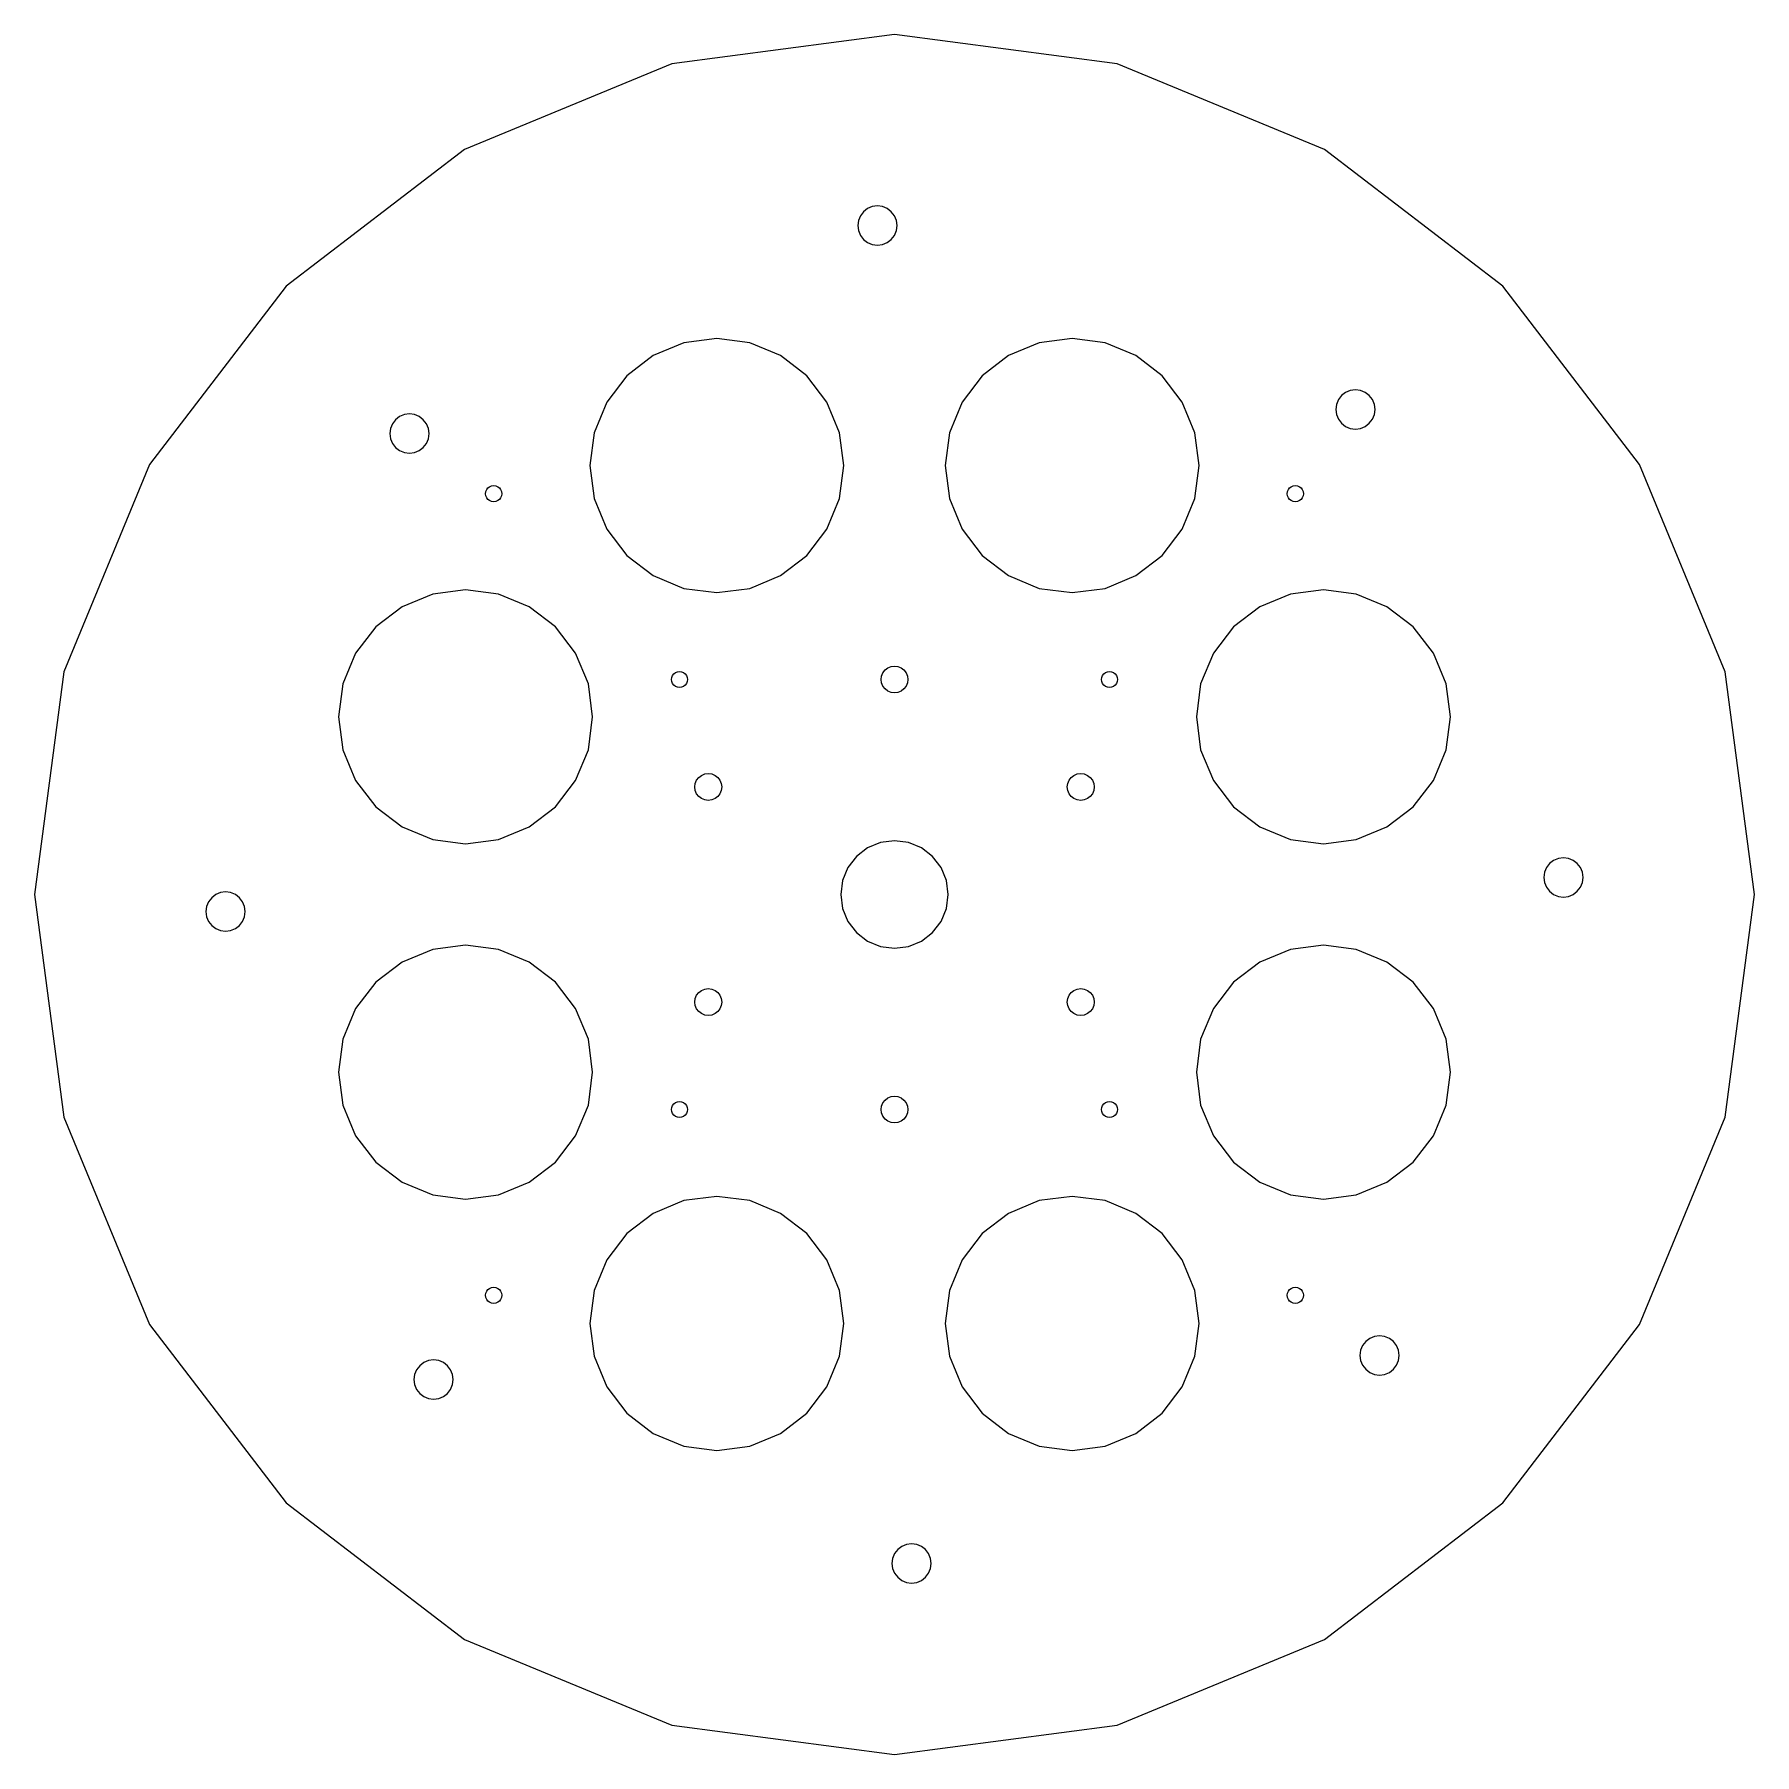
# Model space of a CAD drawing. Header units: millimetres. Extents: x -176 to 176, y -176 to 176.
import ezdxf

# ---------------------------------------------------------------- set-up
doc = ezdxf.new("R2010")
doc.units = ezdxf.units.MM

msp = doc.modelspace()

# ---------------------------------------------------------------- linework, layer by layer
for points in [[(0, -176), (45.55, -170), (88, -152.42), (124.45, -124.45), (152.42, -88), (170, -45.55), (176, 0), (170, 45.55), (152.42, 88), (124.45, 124.45), (88, 152.42), (45.55, 170), (0, 176), (-45.55, 170), (-88, 152.42), (-124.45, 124.45), (-152.42, 88), (-170, 45.55), (-176, 0), (-170, -45.55), (-152.42, -88), (-124.45, -124.45), (-88, -152.42), (-45.55, -170), (0, -176)], [(0, -176), (45.55, -170), (88, -152.42), (124.45, -124.45), (152.42, -88), (170, -45.55), (176, 0), (170, 45.55), (152.42, 88), (124.45, 124.45), (88, 152.42), (45.55, 170), (0, 176), (-45.55, 170), (-88, 152.42), (-124.45, 124.45), (-152.42, 88), (-170, 45.55), (-176, 0), (-170, -45.55), (-152.42, -88), (-124.45, -124.45), (-88, -152.42), (-45.55, -170), (0, -176)], [(-3.5, 132.86), (-2.46, 132.99), (-1.49, 133.39), (-0.66, 134.03), (-0.02, 134.87), (0.38, 135.84), (0.52, 136.88), (0.38, 137.92), (-0.02, 138.89), (-0.66, 139.72), (-1.49, 140.36), (-2.46, 140.76), (-3.5, 140.9), (-4.54, 140.76), (-5.51, 140.36), (-6.34, 139.72), (-6.98, 138.89), (-7.38, 137.92), (-7.52, 136.88), (-7.38, 135.84), (-6.98, 134.87), (-6.34, 134.03), (-5.51, 133.39), (-4.54, 132.99), (-3.5, 132.86)], [(-3.5, 132.86), (-2.46, 132.99), (-1.49, 133.39), (-0.66, 134.03), (-0.02, 134.87), (0.38, 135.84), (0.52, 136.88), (0.38, 137.92), (-0.02, 138.89), (-0.66, 139.72), (-1.49, 140.36), (-2.46, 140.76), (-3.5, 140.9), (-4.54, 140.76), (-5.51, 140.36), (-6.34, 139.72), (-6.98, 138.89), (-7.38, 137.92), (-7.52, 136.88), (-7.38, 135.84), (-6.98, 134.87), (-6.34, 134.03), (-5.51, 133.39), (-4.54, 132.99), (-3.5, 132.86)], [(-3.5, 132.86), (-3.5, 132.86)], [(-36.35, 61.77), (-29.63, 62.65), (-23.35, 65.25), (-17.97, 69.38), (-13.84, 74.77), (-11.24, 81.04), (-10.35, 87.77), (-11.24, 94.5), (-13.84, 100.77), (-17.97, 106.15), (-23.35, 110.29), (-29.63, 112.88), (-36.35, 113.77), (-43.08, 112.88), (-49.35, 110.29), (-54.74, 106.15), (-58.87, 100.77), (-61.47, 94.5), (-62.35, 87.77), (-61.47, 81.04), (-58.87, 74.77), (-54.74, 69.38), (-49.35, 65.25), (-43.08, 62.65), (-36.35, 61.77)], [(-36.35, 61.77), (-29.63, 62.65), (-23.35, 65.25), (-17.97, 69.38), (-13.84, 74.77), (-11.24, 81.04), (-10.35, 87.77), (-11.24, 94.5), (-13.84, 100.77), (-17.97, 106.15), (-23.35, 110.29), (-29.63, 112.88), (-36.35, 113.77), (-43.08, 112.88), (-49.35, 110.29), (-54.74, 106.15), (-58.87, 100.77), (-61.47, 94.5), (-62.35, 87.77), (-61.47, 81.04), (-58.87, 74.77), (-54.74, 69.38), (-49.35, 65.25), (-43.08, 62.65), (-36.35, 61.77)], [(36.35, 61.77), (43.08, 62.65), (49.35, 65.25), (54.74, 69.38), (58.87, 74.77), (61.47, 81.04), (62.35, 87.77), (61.47, 94.5), (58.87, 100.77), (54.74, 106.15), (49.35, 110.29), (43.08, 112.88), (36.35, 113.77), (29.63, 112.88), (23.35, 110.29), (17.97, 106.15), (13.84, 100.77), (11.24, 94.5), (10.35, 87.77), (11.24, 81.04), (13.84, 74.77), (17.97, 69.38), (23.35, 65.25), (29.63, 62.65), (36.35, 61.77)], [(36.35, 61.77), (43.08, 62.65), (49.35, 65.25), (54.74, 69.38), (58.87, 74.77), (61.47, 81.04), (62.35, 87.77), (61.47, 94.5), (58.87, 100.77), (54.74, 106.15), (49.35, 110.29), (43.08, 112.88), (36.35, 113.77), (29.63, 112.88), (23.35, 110.29), (17.97, 106.15), (13.84, 100.77), (11.24, 94.5), (10.35, 87.77), (11.24, 81.04), (13.84, 74.77), (17.97, 69.38), (23.35, 65.25), (29.63, 62.65), (36.35, 61.77)], [(94.31, 95.24), (95.35, 95.38), (96.32, 95.78), (97.15, 96.42), (97.79, 97.25), (98.19, 98.22), (98.33, 99.26), (98.19, 100.3), (97.79, 101.27), (97.15, 102.1), (96.32, 102.74), (95.35, 103.14), (94.31, 103.28), (93.27, 103.14), (92.3, 102.74), (91.47, 102.1), (90.83, 101.27), (90.43, 100.3), (90.29, 99.26), (90.43, 98.22), (90.83, 97.25), (91.47, 96.42), (92.3, 95.78), (93.27, 95.38), (94.31, 95.24)], [(94.31, 95.24), (95.35, 95.38), (96.32, 95.78), (97.15, 96.42), (97.79, 97.25), (98.19, 98.22), (98.33, 99.26), (98.19, 100.3), (97.79, 101.27), (97.15, 102.1), (96.32, 102.74), (95.35, 103.14), (94.31, 103.28), (93.27, 103.14), (92.3, 102.74), (91.47, 102.1), (90.83, 101.27), (90.43, 100.3), (90.29, 99.26), (90.43, 98.22), (90.83, 97.25), (91.47, 96.42), (92.3, 95.78), (93.27, 95.38), (94.31, 95.24)], [(-99.26, 90.29), (-98.22, 90.43), (-97.25, 90.83), (-96.42, 91.47), (-95.78, 92.3), (-95.38, 93.27), (-95.24, 94.31), (-95.38, 95.35), (-95.78, 96.32), (-96.42, 97.15), (-97.25, 97.79), (-98.22, 98.19), (-99.26, 98.33), (-100.3, 98.19), (-101.27, 97.79), (-102.1, 97.15), (-102.74, 96.32), (-103.14, 95.35), (-103.28, 94.31), (-103.14, 93.27), (-102.74, 92.3), (-102.1, 91.47), (-101.27, 90.83), (-100.3, 90.43), (-99.26, 90.29)], [(-99.26, 90.29), (-98.22, 90.43), (-97.25, 90.83), (-96.42, 91.47), (-95.78, 92.3), (-95.38, 93.27), (-95.24, 94.31), (-95.38, 95.35), (-95.78, 96.32), (-96.42, 97.15), (-97.25, 97.79), (-98.22, 98.19), (-99.26, 98.33), (-100.3, 98.19), (-101.27, 97.79), (-102.1, 97.15), (-102.74, 96.32), (-103.14, 95.35), (-103.28, 94.31), (-103.14, 93.27), (-102.74, 92.3), (-102.1, 91.47), (-101.27, 90.83), (-100.3, 90.43), (-99.26, 90.29)], [(94.31, 95.24), (94.31, 95.24)], [(-99.26, 90.29), (-99.26, 90.29)], [(-82.02, 83.67), (-81.6, 83.62), (-81.2, 83.45), (-80.86, 83.19), (-80.6, 82.85), (-80.43, 82.45), (-80.37, 82.02), (-80.43, 81.6), (-80.6, 81.2), (-80.86, 80.86), (-81.2, 80.6), (-81.6, 80.43), (-82.02, 80.37), (-82.45, 80.43), (-82.85, 80.6), (-83.19, 80.86), (-83.45, 81.2), (-83.62, 81.6), (-83.67, 82.02), (-83.62, 82.45), (-83.45, 82.85), (-83.19, 83.19), (-82.85, 83.45), (-82.45, 83.62), (-82.02, 83.67)], [(-82.02, 83.67), (-81.6, 83.62), (-81.2, 83.45), (-80.86, 83.19), (-80.6, 82.85), (-80.43, 82.45), (-80.37, 82.02), (-80.43, 81.6), (-80.6, 81.2), (-80.86, 80.86), (-81.2, 80.6), (-81.6, 80.43), (-82.02, 80.37), (-82.45, 80.43), (-82.85, 80.6), (-83.19, 80.86), (-83.45, 81.2), (-83.62, 81.6), (-83.67, 82.02), (-83.62, 82.45), (-83.45, 82.85), (-83.19, 83.19), (-82.85, 83.45), (-82.45, 83.62), (-82.02, 83.67)], [(-82.02, 83.67), (-82.02, 83.67)], [(82.02, 83.67), (82.45, 83.62), (82.85, 83.45), (83.19, 83.19), (83.45, 82.85), (83.62, 82.45), (83.67, 82.02), (83.62, 81.6), (83.45, 81.2), (83.19, 80.86), (82.85, 80.6), (82.45, 80.43), (82.02, 80.37), (81.6, 80.43), (81.2, 80.6), (80.86, 80.86), (80.6, 81.2), (80.43, 81.6), (80.37, 82.02), (80.43, 82.45), (80.6, 82.85), (80.86, 83.19), (81.2, 83.45), (81.6, 83.62), (82.02, 83.67)], [(82.02, 83.67), (82.45, 83.62), (82.85, 83.45), (83.19, 83.19), (83.45, 82.85), (83.62, 82.45), (83.67, 82.02), (83.62, 81.6), (83.45, 81.2), (83.19, 80.86), (82.85, 80.6), (82.45, 80.43), (82.02, 80.37), (81.6, 80.43), (81.2, 80.6), (80.86, 80.86), (80.6, 81.2), (80.43, 81.6), (80.37, 82.02), (80.43, 82.45), (80.6, 82.85), (80.86, 83.19), (81.2, 83.45), (81.6, 83.62), (82.02, 83.67)], [(82.02, 83.67), (82.02, 83.67)], [(-87.77, 10.35), (-81.04, 11.24), (-74.77, 13.84), (-69.38, 17.97), (-65.25, 23.35), (-62.65, 29.63), (-61.77, 36.35), (-62.65, 43.08), (-65.25, 49.35), (-69.38, 54.74), (-74.77, 58.87), (-81.04, 61.47), (-87.77, 62.35), (-94.5, 61.47), (-100.77, 58.87), (-106.15, 54.74), (-110.29, 49.35), (-112.88, 43.08), (-113.77, 36.35), (-112.88, 29.63), (-110.29, 23.35), (-106.15, 17.97), (-100.77, 13.84), (-94.5, 11.24), (-87.77, 10.35)], [(-87.77, 10.35), (-81.04, 11.24), (-74.77, 13.84), (-69.38, 17.97), (-65.25, 23.35), (-62.65, 29.63), (-61.77, 36.35), (-62.65, 43.08), (-65.25, 49.35), (-69.38, 54.74), (-74.77, 58.87), (-81.04, 61.47), (-87.77, 62.35), (-94.5, 61.47), (-100.77, 58.87), (-106.15, 54.74), (-110.29, 49.35), (-112.88, 43.08), (-113.77, 36.35), (-112.88, 29.63), (-110.29, 23.35), (-106.15, 17.97), (-100.77, 13.84), (-94.5, 11.24), (-87.77, 10.35)], [(-36.35, 61.77), (-36.35, 61.77)], [(36.35, 61.77), (36.35, 61.77)], [(87.77, 10.35), (94.5, 11.24), (100.77, 13.84), (106.15, 17.97), (110.29, 23.35), (112.88, 29.63), (113.77, 36.35), (112.88, 43.08), (110.29, 49.35), (106.15, 54.74), (100.77, 58.87), (94.5, 61.47), (87.77, 62.35), (81.04, 61.47), (74.77, 58.87), (69.38, 54.74), (65.25, 49.35), (62.65, 43.08), (61.77, 36.35), (62.65, 29.63), (65.25, 23.35), (69.38, 17.97), (74.77, 13.84), (81.04, 11.24), (87.77, 10.35)], [(87.77, 10.35), (94.5, 11.24), (100.77, 13.84), (106.15, 17.97), (110.29, 23.35), (112.88, 29.63), (113.77, 36.35), (112.88, 43.08), (110.29, 49.35), (106.15, 54.74), (100.77, 58.87), (94.5, 61.47), (87.77, 62.35), (81.04, 61.47), (74.77, 58.87), (69.38, 54.74), (65.25, 49.35), (62.65, 43.08), (61.77, 36.35), (62.65, 29.63), (65.25, 23.35), (69.38, 17.97), (74.77, 13.84), (81.04, 11.24), (87.77, 10.35)], [(0, 46.75), (0.71, 46.66), (1.37, 46.38), (1.94, 45.94), (2.38, 45.38), (2.66, 44.71), (2.75, 44), (2.66, 43.29), (2.38, 42.62), (1.94, 42.06), (1.37, 41.62), (0.71, 41.34), (0, 41.25), (-0.71, 41.34), (-1.38, 41.62), (-1.94, 42.06), (-2.38, 42.62), (-2.66, 43.29), (-2.75, 44), (-2.66, 44.71), (-2.38, 45.38), (-1.94, 45.94), (-1.38, 46.38), (-0.71, 46.66), (0, 46.75)], [(0, 46.75), (0.71, 46.66), (1.37, 46.38), (1.94, 45.94), (2.38, 45.38), (2.66, 44.71), (2.75, 44), (2.66, 43.29), (2.38, 42.62), (1.94, 42.06), (1.37, 41.62), (0.71, 41.34), (0, 41.25), (-0.71, 41.34), (-1.38, 41.62), (-1.94, 42.06), (-2.38, 42.62), (-2.66, 43.29), (-2.75, 44), (-2.66, 44.71), (-2.38, 45.38), (-1.94, 45.94), (-1.38, 46.38), (-0.71, 46.66), (0, 46.75)], [(0, 46.75), (0, 46.75)], [(-44, 45.65), (-43.57, 45.59), (-43.18, 45.43), (-42.83, 45.17), (-42.57, 44.82), (-42.41, 44.43), (-42.35, 44), (-42.41, 43.57), (-42.57, 43.17), (-42.83, 42.83), (-43.18, 42.57), (-43.57, 42.41), (-44, 42.35), (-44.43, 42.41), (-44.83, 42.57), (-45.17, 42.83), (-45.43, 43.17), (-45.59, 43.57), (-45.65, 44), (-45.59, 44.43), (-45.43, 44.82), (-45.17, 45.17), (-44.83, 45.43), (-44.43, 45.59), (-44, 45.65)], [(-44, 45.65), (-43.57, 45.59), (-43.18, 45.43), (-42.83, 45.17), (-42.57, 44.82), (-42.41, 44.43), (-42.35, 44), (-42.41, 43.57), (-42.57, 43.17), (-42.83, 42.83), (-43.18, 42.57), (-43.57, 42.41), (-44, 42.35), (-44.43, 42.41), (-44.83, 42.57), (-45.17, 42.83), (-45.43, 43.17), (-45.59, 43.57), (-45.65, 44), (-45.59, 44.43), (-45.43, 44.82), (-45.17, 45.17), (-44.83, 45.43), (-44.43, 45.59), (-44, 45.65)], [(-44, 45.65), (-44, 45.65)], [(44, 45.65), (44.43, 45.59), (44.82, 45.43), (45.17, 45.17), (45.43, 44.82), (45.59, 44.43), (45.65, 44), (45.59, 43.57), (45.43, 43.17), (45.17, 42.83), (44.82, 42.57), (44.43, 42.41), (44, 42.35), (43.57, 42.41), (43.17, 42.57), (42.83, 42.83), (42.57, 43.17), (42.41, 43.57), (42.35, 44), (42.41, 44.43), (42.57, 44.82), (42.83, 45.17), (43.17, 45.43), (43.57, 45.59), (44, 45.65)], [(44, 45.65), (44.43, 45.59), (44.82, 45.43), (45.17, 45.17), (45.43, 44.82), (45.59, 44.43), (45.65, 44), (45.59, 43.57), (45.43, 43.17), (45.17, 42.83), (44.82, 42.57), (44.43, 42.41), (44, 42.35), (43.57, 42.41), (43.17, 42.57), (42.83, 42.83), (42.57, 43.17), (42.41, 43.57), (42.35, 44), (42.41, 44.43), (42.57, 44.82), (42.83, 45.17), (43.17, 45.43), (43.57, 45.59), (44, 45.65)], [(44, 45.65), (44, 45.65)], [(-38.11, 24.75), (-37.39, 24.66), (-36.73, 24.38), (-36.16, 23.94), (-35.72, 23.38), (-35.45, 22.71), (-35.36, 22), (-35.45, 21.29), (-35.72, 20.62), (-36.16, 20.06), (-36.73, 19.62), (-37.39, 19.34), (-38.11, 19.25), (-38.82, 19.34), (-39.48, 19.62), (-40.05, 20.06), (-40.49, 20.62), (-40.76, 21.29), (-40.86, 22), (-40.76, 22.71), (-40.49, 23.38), (-40.05, 23.94), (-39.48, 24.38), (-38.82, 24.66), (-38.11, 24.75)], [(-38.11, 24.75), (-37.39, 24.66), (-36.73, 24.38), (-36.16, 23.94), (-35.72, 23.38), (-35.45, 22.71), (-35.36, 22), (-35.45, 21.29), (-35.72, 20.62), (-36.16, 20.06), (-36.73, 19.62), (-37.39, 19.34), (-38.11, 19.25), (-38.82, 19.34), (-39.48, 19.62), (-40.05, 20.06), (-40.49, 20.62), (-40.76, 21.29), (-40.86, 22), (-40.76, 22.71), (-40.49, 23.38), (-40.05, 23.94), (-39.48, 24.38), (-38.82, 24.66), (-38.11, 24.75)], [(-38.11, 24.75), (-38.11, 24.75)], [(38.11, 24.75), (38.82, 24.66), (39.48, 24.38), (40.05, 23.94), (40.49, 23.38), (40.76, 22.71), (40.86, 22), (40.76, 21.29), (40.49, 20.62), (40.05, 20.06), (39.48, 19.62), (38.82, 19.34), (38.11, 19.25), (37.39, 19.34), (36.73, 19.62), (36.16, 20.06), (35.72, 20.62), (35.45, 21.29), (35.36, 22), (35.45, 22.71), (35.72, 23.38), (36.16, 23.94), (36.73, 24.38), (37.39, 24.66), (38.11, 24.75)], [(38.11, 24.75), (38.82, 24.66), (39.48, 24.38), (40.05, 23.94), (40.49, 23.38), (40.76, 22.71), (40.86, 22), (40.76, 21.29), (40.49, 20.62), (40.05, 20.06), (39.48, 19.62), (38.82, 19.34), (38.11, 19.25), (37.39, 19.34), (36.73, 19.62), (36.16, 20.06), (35.72, 20.62), (35.45, 21.29), (35.36, 22), (35.45, 22.71), (35.72, 23.38), (36.16, 23.94), (36.73, 24.38), (37.39, 24.66), (38.11, 24.75)], [(38.11, 24.75), (38.11, 24.75)], [(0, -11), (2.85, -10.63), (5.5, -9.53), (7.78, -7.78), (9.53, -5.5), (10.63, -2.85), (11, 0), (10.63, 2.85), (9.53, 5.5), (7.78, 7.78), (5.5, 9.53), (2.85, 10.63), (0, 11), (-2.85, 10.63), (-5.5, 9.53), (-7.78, 7.78), (-9.53, 5.5), (-10.63, 2.85), (-11, 0), (-10.63, -2.85), (-9.53, -5.5), (-7.78, -7.78), (-5.5, -9.53), (-2.85, -10.63), (0, -11)], [(0, -11), (2.85, -10.63), (5.5, -9.53), (7.78, -7.78), (9.53, -5.5), (10.63, -2.85), (11, 0), (10.63, 2.85), (9.53, 5.5), (7.78, 7.78), (5.5, 9.53), (2.85, 10.63), (0, 11), (-2.85, 10.63), (-5.5, 9.53), (-7.78, 7.78), (-9.53, 5.5), (-10.63, 2.85), (-11, 0), (-10.63, -2.85), (-9.53, -5.5), (-7.78, -7.78), (-5.5, -9.53), (-2.85, -10.63), (0, -11)], [(-87.77, 10.35), (-87.77, 10.35)], [(87.77, 10.35), (87.77, 10.35)], [(136.88, -0.52), (137.92, -0.38), (138.89, 0.02), (139.72, 0.66), (140.36, 1.49), (140.76, 2.46), (140.9, 3.5), (140.76, 4.54), (140.36, 5.51), (139.72, 6.34), (138.89, 6.98), (137.92, 7.38), (136.88, 7.52), (135.84, 7.38), (134.87, 6.98), (134.03, 6.34), (133.39, 5.51), (132.99, 4.54), (132.86, 3.5), (132.99, 2.46), (133.39, 1.49), (134.03, 0.66), (134.87, 0.02), (135.84, -0.38), (136.88, -0.52)], [(136.88, -0.52), (137.92, -0.38), (138.89, 0.02), (139.72, 0.66), (140.36, 1.49), (140.76, 2.46), (140.9, 3.5), (140.76, 4.54), (140.36, 5.51), (139.72, 6.34), (138.89, 6.98), (137.92, 7.38), (136.88, 7.52), (135.84, 7.38), (134.87, 6.98), (134.03, 6.34), (133.39, 5.51), (132.99, 4.54), (132.86, 3.5), (132.99, 2.46), (133.39, 1.49), (134.03, 0.66), (134.87, 0.02), (135.84, -0.38), (136.88, -0.52)], [(-136.88, -7.52), (-135.84, -7.38), (-134.87, -6.98), (-134.03, -6.34), (-133.39, -5.51), (-132.99, -4.54), (-132.86, -3.5), (-132.99, -2.46), (-133.39, -1.49), (-134.03, -0.66), (-134.87, -0.02), (-135.84, 0.38), (-136.88, 0.52), (-137.92, 0.38), (-138.89, -0.02), (-139.72, -0.66), (-140.36, -1.49), (-140.76, -2.46), (-140.9, -3.5), (-140.76, -4.54), (-140.36, -5.51), (-139.72, -6.34), (-138.89, -6.98), (-137.92, -7.38), (-136.88, -7.52)], [(-136.88, -7.52), (-135.84, -7.38), (-134.87, -6.98), (-134.03, -6.34), (-133.39, -5.51), (-132.99, -4.54), (-132.86, -3.5), (-132.99, -2.46), (-133.39, -1.49), (-134.03, -0.66), (-134.87, -0.02), (-135.84, 0.38), (-136.88, 0.52), (-137.92, 0.38), (-138.89, -0.02), (-139.72, -0.66), (-140.36, -1.49), (-140.76, -2.46), (-140.9, -3.5), (-140.76, -4.54), (-140.36, -5.51), (-139.72, -6.34), (-138.89, -6.98), (-137.92, -7.38), (-136.88, -7.52)], [(136.88, -0.52), (136.88, -0.52)], [(-136.88, -7.52), (-136.88, -7.52)], [(-87.77, -62.35), (-81.04, -61.47), (-74.77, -58.87), (-69.38, -54.74), (-65.25, -49.35), (-62.65, -43.08), (-61.77, -36.35), (-62.65, -29.63), (-65.25, -23.35), (-69.38, -17.97), (-74.77, -13.84), (-81.04, -11.24), (-87.77, -10.35), (-94.5, -11.24), (-100.77, -13.84), (-106.15, -17.97), (-110.29, -23.35), (-112.88, -29.63), (-113.77, -36.35), (-112.88, -43.08), (-110.29, -49.35), (-106.15, -54.74), (-100.77, -58.87), (-94.5, -61.47), (-87.77, -62.35)], [(-87.77, -62.35), (-81.04, -61.47), (-74.77, -58.87), (-69.38, -54.74), (-65.25, -49.35), (-62.65, -43.08), (-61.77, -36.35), (-62.65, -29.63), (-65.25, -23.35), (-69.38, -17.97), (-74.77, -13.84), (-81.04, -11.24), (-87.77, -10.35), (-94.5, -11.24), (-100.77, -13.84), (-106.15, -17.97), (-110.29, -23.35), (-112.88, -29.63), (-113.77, -36.35), (-112.88, -43.08), (-110.29, -49.35), (-106.15, -54.74), (-100.77, -58.87), (-94.5, -61.47), (-87.77, -62.35)], [(87.77, -62.35), (94.5, -61.47), (100.77, -58.87), (106.15, -54.74), (110.29, -49.35), (112.88, -43.08), (113.77, -36.35), (112.88, -29.63), (110.29, -23.35), (106.15, -17.97), (100.77, -13.84), (94.5, -11.24), (87.77, -10.35), (81.04, -11.24), (74.77, -13.84), (69.38, -17.97), (65.25, -23.35), (62.65, -29.63), (61.77, -36.35), (62.65, -43.08), (65.25, -49.35), (69.38, -54.74), (74.77, -58.87), (81.04, -61.47), (87.77, -62.35)], [(87.77, -62.35), (94.5, -61.47), (100.77, -58.87), (106.15, -54.74), (110.29, -49.35), (112.88, -43.08), (113.77, -36.35), (112.88, -29.63), (110.29, -23.35), (106.15, -17.97), (100.77, -13.84), (94.5, -11.24), (87.77, -10.35), (81.04, -11.24), (74.77, -13.84), (69.38, -17.97), (65.25, -23.35), (62.65, -29.63), (61.77, -36.35), (62.65, -43.08), (65.25, -49.35), (69.38, -54.74), (74.77, -58.87), (81.04, -61.47), (87.77, -62.35)], [(0, -11), (0, -11)], [(-38.11, -19.25), (-37.39, -19.34), (-36.73, -19.62), (-36.16, -20.06), (-35.72, -20.62), (-35.45, -21.29), (-35.36, -22), (-35.45, -22.71), (-35.72, -23.38), (-36.16, -23.94), (-36.73, -24.38), (-37.39, -24.66), (-38.11, -24.75), (-38.82, -24.66), (-39.48, -24.38), (-40.05, -23.94), (-40.49, -23.38), (-40.76, -22.71), (-40.86, -22), (-40.76, -21.29), (-40.49, -20.62), (-40.05, -20.06), (-39.48, -19.62), (-38.82, -19.34), (-38.11, -19.25)], [(-38.11, -19.25), (-37.39, -19.34), (-36.73, -19.62), (-36.16, -20.06), (-35.72, -20.62), (-35.45, -21.29), (-35.36, -22), (-35.45, -22.71), (-35.72, -23.38), (-36.16, -23.94), (-36.73, -24.38), (-37.39, -24.66), (-38.11, -24.75), (-38.82, -24.66), (-39.48, -24.38), (-40.05, -23.94), (-40.49, -23.38), (-40.76, -22.71), (-40.86, -22), (-40.76, -21.29), (-40.49, -20.62), (-40.05, -20.06), (-39.48, -19.62), (-38.82, -19.34), (-38.11, -19.25)], [(-38.11, -19.25), (-38.11, -19.25)], [(38.11, -19.25), (38.82, -19.34), (39.48, -19.62), (40.05, -20.06), (40.49, -20.62), (40.76, -21.29), (40.86, -22), (40.76, -22.71), (40.49, -23.38), (40.05, -23.94), (39.48, -24.38), (38.82, -24.66), (38.11, -24.75), (37.39, -24.66), (36.73, -24.38), (36.16, -23.94), (35.72, -23.38), (35.45, -22.71), (35.36, -22), (35.45, -21.29), (35.72, -20.62), (36.16, -20.06), (36.73, -19.62), (37.39, -19.34), (38.11, -19.25)], [(38.11, -19.25), (38.82, -19.34), (39.48, -19.62), (40.05, -20.06), (40.49, -20.62), (40.76, -21.29), (40.86, -22), (40.76, -22.71), (40.49, -23.38), (40.05, -23.94), (39.48, -24.38), (38.82, -24.66), (38.11, -24.75), (37.39, -24.66), (36.73, -24.38), (36.16, -23.94), (35.72, -23.38), (35.45, -22.71), (35.36, -22), (35.45, -21.29), (35.72, -20.62), (36.16, -20.06), (36.73, -19.62), (37.39, -19.34), (38.11, -19.25)], [(38.11, -19.25), (38.11, -19.25)], [(0, -41.25), (0.71, -41.34), (1.37, -41.62), (1.94, -42.06), (2.38, -42.62), (2.66, -43.29), (2.75, -44), (2.66, -44.71), (2.38, -45.38), (1.94, -45.94), (1.37, -46.38), (0.71, -46.66), (0, -46.75), (-0.71, -46.66), (-1.38, -46.38), (-1.94, -45.94), (-2.38, -45.38), (-2.66, -44.71), (-2.75, -44), (-2.66, -43.29), (-2.38, -42.62), (-1.94, -42.06), (-1.38, -41.62), (-0.71, -41.34), (0, -41.25)], [(0, -41.25), (0.71, -41.34), (1.37, -41.62), (1.94, -42.06), (2.38, -42.62), (2.66, -43.29), (2.75, -44), (2.66, -44.71), (2.38, -45.38), (1.94, -45.94), (1.37, -46.38), (0.71, -46.66), (0, -46.75), (-0.71, -46.66), (-1.38, -46.38), (-1.94, -45.94), (-2.38, -45.38), (-2.66, -44.71), (-2.75, -44), (-2.66, -43.29), (-2.38, -42.62), (-1.94, -42.06), (-1.38, -41.62), (-0.71, -41.34), (0, -41.25)], [(0, -41.25), (0, -41.25)], [(-44, -42.35), (-43.57, -42.41), (-43.18, -42.57), (-42.83, -42.83), (-42.57, -43.18), (-42.41, -43.57), (-42.35, -44), (-42.41, -44.43), (-42.57, -44.83), (-42.83, -45.17), (-43.18, -45.43), (-43.57, -45.59), (-44, -45.65), (-44.43, -45.59), (-44.83, -45.43), (-45.17, -45.17), (-45.43, -44.83), (-45.59, -44.43), (-45.65, -44), (-45.59, -43.57), (-45.43, -43.18), (-45.17, -42.83), (-44.83, -42.57), (-44.43, -42.41), (-44, -42.35)], [(-44, -42.35), (-43.57, -42.41), (-43.18, -42.57), (-42.83, -42.83), (-42.57, -43.18), (-42.41, -43.57), (-42.35, -44), (-42.41, -44.43), (-42.57, -44.83), (-42.83, -45.17), (-43.18, -45.43), (-43.57, -45.59), (-44, -45.65), (-44.43, -45.59), (-44.83, -45.43), (-45.17, -45.17), (-45.43, -44.83), (-45.59, -44.43), (-45.65, -44), (-45.59, -43.57), (-45.43, -43.18), (-45.17, -42.83), (-44.83, -42.57), (-44.43, -42.41), (-44, -42.35)], [(-44, -42.35), (-44, -42.35)], [(44, -42.35), (44.43, -42.41), (44.82, -42.57), (45.17, -42.83), (45.43, -43.18), (45.59, -43.57), (45.65, -44), (45.59, -44.43), (45.43, -44.83), (45.17, -45.17), (44.82, -45.43), (44.43, -45.59), (44, -45.65), (43.57, -45.59), (43.17, -45.43), (42.83, -45.17), (42.57, -44.83), (42.41, -44.43), (42.35, -44), (42.41, -43.57), (42.57, -43.18), (42.83, -42.83), (43.17, -42.57), (43.57, -42.41), (44, -42.35)], [(44, -42.35), (44.43, -42.41), (44.82, -42.57), (45.17, -42.83), (45.43, -43.18), (45.59, -43.57), (45.65, -44), (45.59, -44.43), (45.43, -44.83), (45.17, -45.17), (44.82, -45.43), (44.43, -45.59), (44, -45.65), (43.57, -45.59), (43.17, -45.43), (42.83, -45.17), (42.57, -44.83), (42.41, -44.43), (42.35, -44), (42.41, -43.57), (42.57, -43.18), (42.83, -42.83), (43.17, -42.57), (43.57, -42.41), (44, -42.35)], [(44, -42.35), (44, -42.35)], [(-87.77, -62.35), (-87.77, -62.35)], [(-36.35, -113.77), (-29.63, -112.88), (-23.35, -110.29), (-17.97, -106.15), (-13.84, -100.77), (-11.24, -94.5), (-10.35, -87.77), (-11.24, -81.04), (-13.84, -74.77), (-17.97, -69.38), (-23.35, -65.25), (-29.63, -62.65), (-36.35, -61.77), (-43.08, -62.65), (-49.35, -65.25), (-54.74, -69.38), (-58.87, -74.77), (-61.47, -81.04), (-62.35, -87.77), (-61.47, -94.5), (-58.87, -100.77), (-54.74, -106.15), (-49.35, -110.29), (-43.08, -112.88), (-36.35, -113.77)], [(-36.35, -113.77), (-29.63, -112.88), (-23.35, -110.29), (-17.97, -106.15), (-13.84, -100.77), (-11.24, -94.5), (-10.35, -87.77), (-11.24, -81.04), (-13.84, -74.77), (-17.97, -69.38), (-23.35, -65.25), (-29.63, -62.65), (-36.35, -61.77), (-43.08, -62.65), (-49.35, -65.25), (-54.74, -69.38), (-58.87, -74.77), (-61.47, -81.04), (-62.35, -87.77), (-61.47, -94.5), (-58.87, -100.77), (-54.74, -106.15), (-49.35, -110.29), (-43.08, -112.88), (-36.35, -113.77)], [(36.35, -113.77), (43.08, -112.88), (49.35, -110.29), (54.74, -106.15), (58.87, -100.77), (61.47, -94.5), (62.35, -87.77), (61.47, -81.04), (58.87, -74.77), (54.74, -69.38), (49.35, -65.25), (43.08, -62.65), (36.35, -61.77), (29.63, -62.65), (23.35, -65.25), (17.97, -69.38), (13.84, -74.77), (11.24, -81.04), (10.35, -87.77), (11.24, -94.5), (13.84, -100.77), (17.97, -106.15), (23.35, -110.29), (29.63, -112.88), (36.35, -113.77)], [(36.35, -113.77), (43.08, -112.88), (49.35, -110.29), (54.74, -106.15), (58.87, -100.77), (61.47, -94.5), (62.35, -87.77), (61.47, -81.04), (58.87, -74.77), (54.74, -69.38), (49.35, -65.25), (43.08, -62.65), (36.35, -61.77), (29.63, -62.65), (23.35, -65.25), (17.97, -69.38), (13.84, -74.77), (11.24, -81.04), (10.35, -87.77), (11.24, -94.5), (13.84, -100.77), (17.97, -106.15), (23.35, -110.29), (29.63, -112.88), (36.35, -113.77)], [(87.77, -62.35), (87.77, -62.35)], [(-82.02, -80.37), (-81.6, -80.43), (-81.2, -80.6), (-80.86, -80.86), (-80.6, -81.2), (-80.43, -81.6), (-80.37, -82.02), (-80.43, -82.45), (-80.6, -82.85), (-80.86, -83.19), (-81.2, -83.45), (-81.6, -83.62), (-82.02, -83.67), (-82.45, -83.62), (-82.85, -83.45), (-83.19, -83.19), (-83.45, -82.85), (-83.62, -82.45), (-83.67, -82.02), (-83.62, -81.6), (-83.45, -81.2), (-83.19, -80.86), (-82.85, -80.6), (-82.45, -80.43), (-82.02, -80.37)], [(-82.02, -80.37), (-81.6, -80.43), (-81.2, -80.6), (-80.86, -80.86), (-80.6, -81.2), (-80.43, -81.6), (-80.37, -82.02), (-80.43, -82.45), (-80.6, -82.85), (-80.86, -83.19), (-81.2, -83.45), (-81.6, -83.62), (-82.02, -83.67), (-82.45, -83.62), (-82.85, -83.45), (-83.19, -83.19), (-83.45, -82.85), (-83.62, -82.45), (-83.67, -82.02), (-83.62, -81.6), (-83.45, -81.2), (-83.19, -80.86), (-82.85, -80.6), (-82.45, -80.43), (-82.02, -80.37)], [(-82.02, -80.37), (-82.02, -80.37)], [(82.02, -80.37), (82.45, -80.43), (82.85, -80.6), (83.19, -80.86), (83.45, -81.2), (83.62, -81.6), (83.67, -82.02), (83.62, -82.45), (83.45, -82.85), (83.19, -83.19), (82.85, -83.45), (82.45, -83.62), (82.02, -83.67), (81.6, -83.62), (81.2, -83.45), (80.86, -83.19), (80.6, -82.85), (80.43, -82.45), (80.37, -82.02), (80.43, -81.6), (80.6, -81.2), (80.86, -80.86), (81.2, -80.6), (81.6, -80.43), (82.02, -80.37)], [(82.02, -80.37), (82.45, -80.43), (82.85, -80.6), (83.19, -80.86), (83.45, -81.2), (83.62, -81.6), (83.67, -82.02), (83.62, -82.45), (83.45, -82.85), (83.19, -83.19), (82.85, -83.45), (82.45, -83.62), (82.02, -83.67), (81.6, -83.62), (81.2, -83.45), (80.86, -83.19), (80.6, -82.85), (80.43, -82.45), (80.37, -82.02), (80.43, -81.6), (80.6, -81.2), (80.86, -80.86), (81.2, -80.6), (81.6, -80.43), (82.02, -80.37)], [(82.02, -80.37), (82.02, -80.37)], [(99.26, -98.33), (100.3, -98.19), (101.27, -97.79), (102.1, -97.15), (102.74, -96.32), (103.14, -95.35), (103.28, -94.31), (103.14, -93.27), (102.74, -92.3), (102.1, -91.47), (101.27, -90.83), (100.3, -90.43), (99.26, -90.29), (98.22, -90.43), (97.25, -90.83), (96.42, -91.47), (95.78, -92.3), (95.38, -93.27), (95.24, -94.31), (95.38, -95.35), (95.78, -96.32), (96.42, -97.15), (97.25, -97.79), (98.22, -98.19), (99.26, -98.33)], [(99.26, -98.33), (100.3, -98.19), (101.27, -97.79), (102.1, -97.15), (102.74, -96.32), (103.14, -95.35), (103.28, -94.31), (103.14, -93.27), (102.74, -92.3), (102.1, -91.47), (101.27, -90.83), (100.3, -90.43), (99.26, -90.29), (98.22, -90.43), (97.25, -90.83), (96.42, -91.47), (95.78, -92.3), (95.38, -93.27), (95.24, -94.31), (95.38, -95.35), (95.78, -96.32), (96.42, -97.15), (97.25, -97.79), (98.22, -98.19), (99.26, -98.33)], [(-94.31, -103.28), (-93.27, -103.14), (-92.3, -102.74), (-91.47, -102.1), (-90.83, -101.27), (-90.43, -100.3), (-90.29, -99.26), (-90.43, -98.22), (-90.83, -97.25), (-91.47, -96.42), (-92.3, -95.78), (-93.27, -95.38), (-94.31, -95.24), (-95.35, -95.38), (-96.32, -95.78), (-97.15, -96.42), (-97.79, -97.25), (-98.19, -98.22), (-98.33, -99.26), (-98.19, -100.3), (-97.79, -101.27), (-97.15, -102.1), (-96.32, -102.74), (-95.35, -103.14), (-94.31, -103.28)], [(-94.31, -103.28), (-93.27, -103.14), (-92.3, -102.74), (-91.47, -102.1), (-90.83, -101.27), (-90.43, -100.3), (-90.29, -99.26), (-90.43, -98.22), (-90.83, -97.25), (-91.47, -96.42), (-92.3, -95.78), (-93.27, -95.38), (-94.31, -95.24), (-95.35, -95.38), (-96.32, -95.78), (-97.15, -96.42), (-97.79, -97.25), (-98.19, -98.22), (-98.33, -99.26), (-98.19, -100.3), (-97.79, -101.27), (-97.15, -102.1), (-96.32, -102.74), (-95.35, -103.14), (-94.31, -103.28)], [(99.26, -98.33), (99.26, -98.33)], [(-94.31, -103.28), (-94.31, -103.28)], [(-36.35, -113.77), (-36.35, -113.77)], [(36.35, -113.77), (36.35, -113.77)], [(3.5, -140.9), (4.54, -140.76), (5.51, -140.36), (6.34, -139.72), (6.98, -138.89), (7.38, -137.92), (7.52, -136.88), (7.38, -135.84), (6.98, -134.87), (6.34, -134.03), (5.51, -133.39), (4.54, -132.99), (3.5, -132.86), (2.46, -132.99), (1.49, -133.39), (0.66, -134.03), (0.02, -134.87), (-0.38, -135.84), (-0.52, -136.88), (-0.38, -137.92), (0.02, -138.89), (0.66, -139.72), (1.49, -140.36), (2.46, -140.76), (3.5, -140.9)], [(3.5, -140.9), (4.54, -140.76), (5.51, -140.36), (6.34, -139.72), (6.98, -138.89), (7.38, -137.92), (7.52, -136.88), (7.38, -135.84), (6.98, -134.87), (6.34, -134.03), (5.51, -133.39), (4.54, -132.99), (3.5, -132.86), (2.46, -132.99), (1.49, -133.39), (0.66, -134.03), (0.02, -134.87), (-0.38, -135.84), (-0.52, -136.88), (-0.38, -137.92), (0.02, -138.89), (0.66, -139.72), (1.49, -140.36), (2.46, -140.76), (3.5, -140.9)], [(3.5, -140.9), (3.5, -140.9)], [(0, -176), (0, -176)]]:
    msp.add_lwpolyline(points)

doc.saveas('drawing.dxf')
